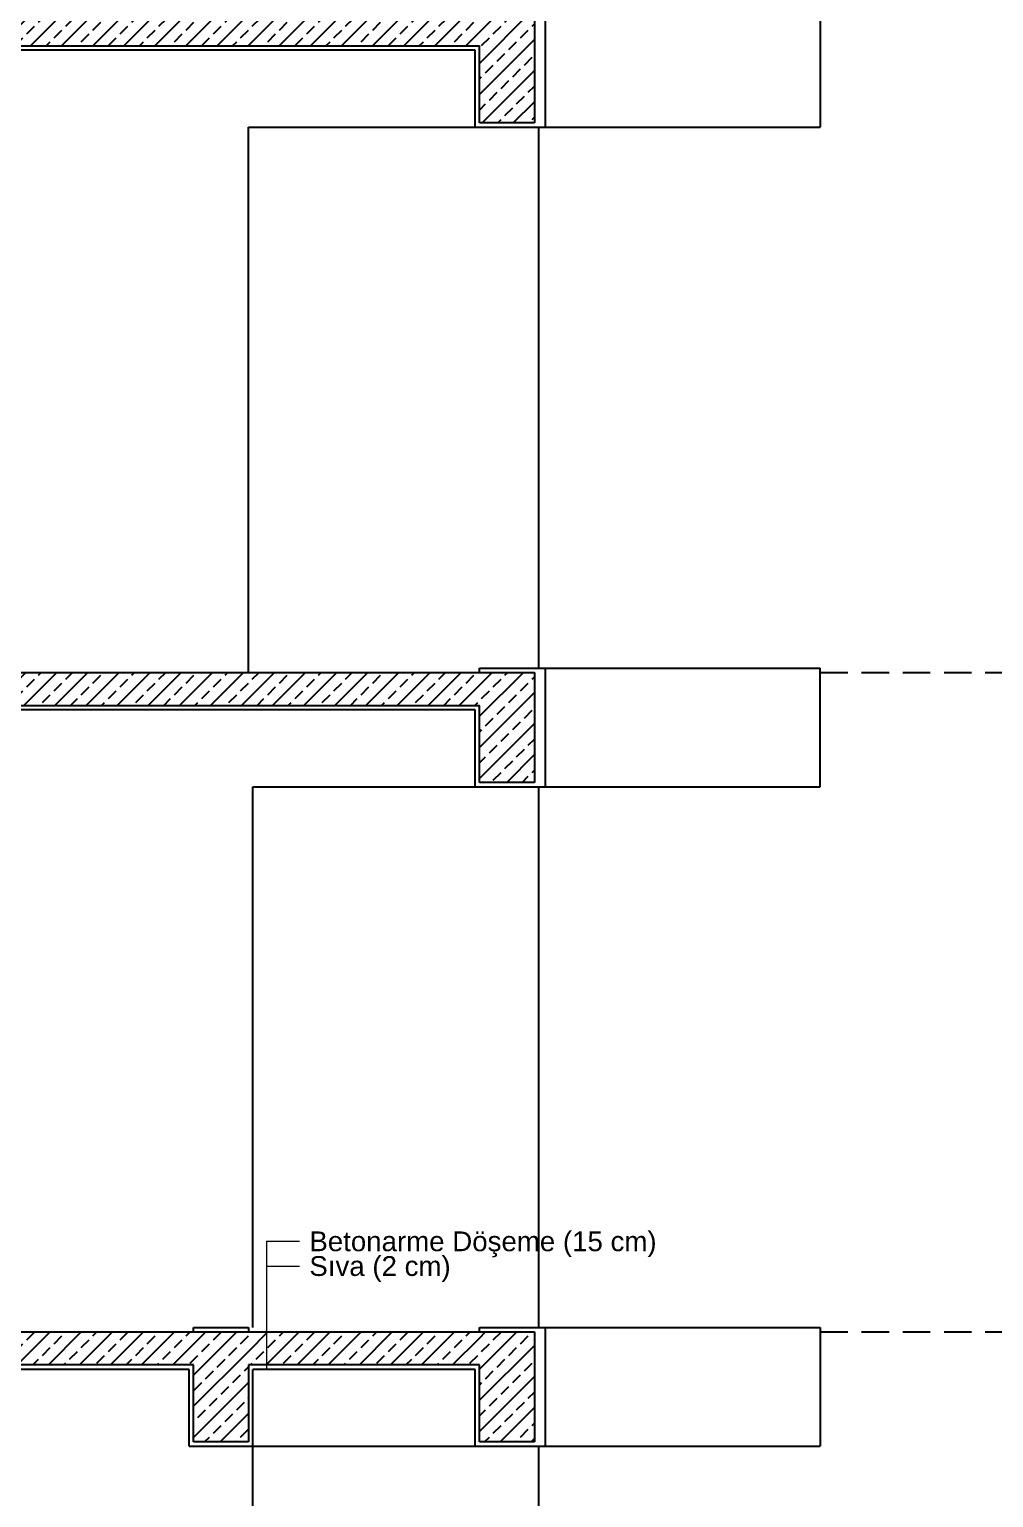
# Model space of a CAD drawing. Header units: millimetres. Extents: x 2232 to 85269, y -3593 to 5869.
# Drawn here: x 78002 to 78441, y 2332 to 3000 of the extents above; entities that cross this region are included whole.
import ezdxf

# ---------------------------------------------------------------- set-up
doc = ezdxf.new("R2010")
doc.units = ezdxf.units.MM
doc.linetypes.add('DASHED4', pattern=[18.75, 12.5, -6.25])
doc.layers.add('Standart', color=7, linetype='Continuous')
doc.styles.add('arial_1_18', font='arial.ttf', dxfattribs={"height": 0.2})
pattern_1 = [(45, (0, 0), (-7.071068, 7.071068), []), (45, (7.071, 0), (-7.071068, 7.071068), [5, -2.5])]

# ---------------------------------------------------------------- blocks, each defined once
blk = doc.blocks.new('IDE567Entity8249')
at = {"layer": 'Standart', "color": 123, "linetype": 'DASHED4', "lineweight": -3}
blk.add_lwpolyline([(2330, 750), (2660, 750)], dxfattribs=at)
blk = doc.blocks.new('IDE567Entity8250')
at = {"layer": 'Standart', "color": 123, "linetype": 'DASHED4', "lineweight": -3}
blk.add_lwpolyline([(2330, 450), (2660, 450)], dxfattribs=at)
blk = doc.blocks.new('IDE567Entity8303')
at = {"layer": 'Standart', "color": 173, "linetype": 'Continuous', "lineweight": 5}
for points in [[(2078.15, 491.25), (2078.15, 433)], [(2078.15, 491.25), (2093.15, 491.25)], [(2078.15, 480), (2093.15, 480)]]:
    blk.add_lwpolyline(points, dxfattribs=at)
at = {"layer": 'Standart', "color": 173, "linetype": 'Continuous', "lineweight": 5, "style": 'arial_1_18'}
for s, p in [('Betonarme Döşeme (15 cm)', (2097.65, 486.75)), ('Sıva (2 cm)', (2097.65, 475.5))]:
    blk.add_text(s, height=9, dxfattribs=at).set_placement(p)
blk = doc.blocks.new('IDE567Entity8325')
at = {"layer": 'Standart', "linetype": 'Continuous', "lineweight": -3}
h = blk.add_hatch(dxfattribs=at)
h.set_pattern_fill('ANSI33', color=171, scale=40, style=0)
h.set_pattern_definition(pattern_1)
h.paths.add_polyline_path([(2175, 1035), (1570, 1035), (1570, 1050), (2175, 1050)])
blk = doc.blocks.new('IDE567Entity8329')
at = {"layer": 'Standart', "linetype": 'Continuous', "lineweight": -3}
h = blk.add_hatch(dxfattribs=at)
h.set_pattern_fill('ANSI33', color=171, scale=40, style=0)
h.set_pattern_definition(pattern_1)
h.paths.add_polyline_path([(2200, 1000), (2175, 1000), (2175, 1050), (2200, 1050)])
blk = doc.blocks.new('IDE567Entity8337')
at = {"layer": 'Standart', "linetype": 'Continuous', "lineweight": -3}
h = blk.add_hatch(dxfattribs=at)
h.set_pattern_fill('ANSI33', color=171, scale=40, style=0)
h.set_pattern_definition(pattern_1)
h.paths.add_polyline_path([(2200, 700), (2175, 700), (2175, 750), (2200, 750)])
blk = doc.blocks.new('IDE567Entity8341')
at = {"layer": 'Standart', "linetype": 'Continuous', "lineweight": -3}
h = blk.add_hatch(dxfattribs=at)
h.set_pattern_fill('ANSI33', color=171, scale=40, style=0)
h.set_pattern_definition(pattern_1)
h.paths.add_polyline_path([(2175, 735), (1570, 735), (1570, 750), (2175, 750)])
blk = doc.blocks.new('IDE567Entity8350')
at = {"layer": 'Standart', "linetype": 'Continuous', "lineweight": -3}
h = blk.add_hatch(dxfattribs=at)
h.set_pattern_fill('ANSI33', color=171, scale=40, style=0)
h.set_pattern_definition(pattern_1)
h.paths.add_polyline_path([(2200, 400), (2175, 400), (2175, 450), (2200, 450)])
blk = doc.blocks.new('IDE567Entity8351')
at = {"layer": 'Standart', "linetype": 'Continuous', "lineweight": -3}
h = blk.add_hatch(dxfattribs=at)
h.set_pattern_fill('ANSI33', color=171, scale=40, style=0)
h.set_pattern_definition(pattern_1)
h.paths.add_polyline_path([(2070, 400), (2045, 400), (2045, 450), (2070, 450)])
blk = doc.blocks.new('IDE567Entity8355')
at = {"layer": 'Standart', "linetype": 'Continuous', "lineweight": -3}
h = blk.add_hatch(dxfattribs=at)
h.set_pattern_fill('ANSI33', color=171, scale=40, style=0)
h.set_pattern_definition(pattern_1)
h.paths.add_polyline_path([(2045, 435), (1570, 435), (1570, 450), (2045, 450)])
blk = doc.blocks.new('IDE567Entity8356')
at = {"layer": 'Standart', "linetype": 'Continuous', "lineweight": -3}
h = blk.add_hatch(dxfattribs=at)
h.set_pattern_fill('ANSI33', color=171, scale=40, style=0)
h.set_pattern_definition(pattern_1)
h.paths.add_polyline_path([(2175, 435), (2070, 435), (2070, 450), (2175, 450)])
blk = doc.blocks.new('IDE567Entity8553')
at = {"layer": 'Standart', "color": 159, "linetype": 'Continuous', "lineweight": -3}
blk.add_lwpolyline([(2202, 752), (2202, 998)], dxfattribs=at)
blk = doc.blocks.new('IDE567Entity8555')
at = {"layer": 'Standart', "color": 159, "linetype": 'Continuous', "lineweight": -3}
blk.add_lwpolyline([(2070, 750), (2070, 998)], dxfattribs=at)
blk = doc.blocks.new('IDE567Entity8560')
at = {"layer": 'Standart', "color": 159, "linetype": 'Continuous', "lineweight": -3}
blk.add_lwpolyline([(2205, 998), (2330, 998)], dxfattribs=at)
blk = doc.blocks.new('IDE567Entity8561')
at = {"layer": 'Standart', "color": 159, "linetype": 'Continuous', "lineweight": -3}
blk.add_lwpolyline([(2070, 998), (2173, 998)], dxfattribs=at)
blk = doc.blocks.new('IDE567Entity8563')
at = {"layer": 'Standart', "color": 159, "linetype": 'Continuous', "lineweight": -3}
blk.add_lwpolyline([(2330, 1052), (2330, 998)], dxfattribs=at)
blk = doc.blocks.new('IDE567Entity8720')
at = {"layer": 'Standart', "color": 159, "linetype": 'Continuous', "lineweight": -3}
blk.add_lwpolyline([(2072, 698), (2173, 698)], dxfattribs=at)
blk = doc.blocks.new('IDE567Entity8721')
at = {"layer": 'Standart', "color": 159, "linetype": 'Continuous', "lineweight": -3}
blk.add_lwpolyline([(2205, 752), (2330, 752)], dxfattribs=at)
blk = doc.blocks.new('IDE567Entity8722')
at = {"layer": 'Standart', "color": 159, "linetype": 'Continuous', "lineweight": -3}
blk.add_lwpolyline([(2205, 698), (2330, 698)], dxfattribs=at)
blk = doc.blocks.new('IDE567Entity8723')
at = {"layer": 'Standart', "color": 159, "linetype": 'Continuous', "lineweight": -3}
blk.add_lwpolyline([(2330, 698), (2330, 752)], dxfattribs=at)
blk = doc.blocks.new('IDE567Entity8730')
at = {"layer": 'Standart', "color": 159, "linetype": 'Continuous', "lineweight": -3}
blk.add_lwpolyline([(2072, 452), (2072, 698)], dxfattribs=at)
blk = doc.blocks.new('IDE567Entity8731')
at = {"layer": 'Standart', "color": 159, "linetype": 'Continuous', "lineweight": -3}
blk.add_lwpolyline([(2202, 452), (2202, 698)], dxfattribs=at)
blk = doc.blocks.new('IDE567Entity8874')
at = {"layer": 'Standart', "color": 159, "linetype": 'Continuous', "lineweight": -3}
blk.add_lwpolyline([(2072, 52), (2072, 398)], dxfattribs=at)
blk = doc.blocks.new('IDE567Entity8879')
at = {"layer": 'Standart', "color": 159, "linetype": 'Continuous', "lineweight": -3}
blk.add_lwpolyline([(2205, 452), (2330, 452)], dxfattribs=at)
blk = doc.blocks.new('IDE567Entity8880')
at = {"layer": 'Standart', "color": 159, "linetype": 'Continuous', "lineweight": -3}
blk.add_lwpolyline([(2205, 398), (2330, 398)], dxfattribs=at)
blk = doc.blocks.new('IDE567Entity8881')
at = {"layer": 'Standart', "color": 159, "linetype": 'Continuous', "lineweight": -3}
blk.add_lwpolyline([(2072, 398), (2173, 398)], dxfattribs=at)
blk = doc.blocks.new('IDE567Entity8883')
at = {"layer": 'Standart', "color": 159, "linetype": 'Continuous', "lineweight": -3}
blk.add_lwpolyline([(2330, 452), (2330, 398)], dxfattribs=at)
blk = doc.blocks.new('IDE567Entity9064')
at = {"layer": 'Standart', "color": 159, "linetype": 'Continuous', "lineweight": -3}
blk.add_lwpolyline([(2202, -250), (2202, 398)], dxfattribs=at)
blk = doc.blocks.new('IDE567Entity9379')
at = {"layer": 'Standart', "color": 159, "linetype": 'Continuous', "lineweight": -3}
blk.add_lwpolyline([(1710, 1035), (2175, 1035)], dxfattribs=at)
blk = doc.blocks.new('IDE567Entity9387')
at = {"layer": 'Standart', "color": 159, "linetype": 'Continuous', "lineweight": -3}
blk.add_lwpolyline([(2175, 1000), (2175, 1035)], dxfattribs=at)
blk = doc.blocks.new('IDE567Entity9388')
at = {"layer": 'Standart', "color": 159, "linetype": 'Continuous', "lineweight": -3}
blk.add_lwpolyline([(2200, 1000), (2175, 1000)], dxfattribs=at)
blk = doc.blocks.new('IDE567Entity9389')
at = {"layer": 'Standart', "color": 159, "linetype": 'Continuous', "lineweight": -3}
blk.add_lwpolyline([(2200, 1050), (2200, 1000)], dxfattribs=at)
blk = doc.blocks.new('IDE567Entity9430')
at = {"layer": 'Standart', "color": 159, "linetype": 'Continuous', "lineweight": -3}
blk.add_lwpolyline([(2175, 700), (2175, 735)], dxfattribs=at)
blk = doc.blocks.new('IDE567Entity9431')
at = {"layer": 'Standart', "color": 159, "linetype": 'Continuous', "lineweight": -3}
blk.add_lwpolyline([(2200, 700), (2175, 700)], dxfattribs=at)
blk = doc.blocks.new('IDE567Entity9432')
at = {"layer": 'Standart', "color": 159, "linetype": 'Continuous', "lineweight": -3}
blk.add_lwpolyline([(2200, 750), (2200, 700)], dxfattribs=at)
blk = doc.blocks.new('IDE567Entity9433')
at = {"layer": 'Standart', "color": 159, "linetype": 'Continuous', "lineweight": -3}
blk.add_lwpolyline([(2175, 750), (2200, 750)], dxfattribs=at)
blk = doc.blocks.new('IDE567Entity9444')
at = {"layer": 'Standart', "color": 159, "linetype": 'Continuous', "lineweight": -3}
blk.add_lwpolyline([(1710, 735), (2175, 735)], dxfattribs=at)
blk = doc.blocks.new('IDE567Entity9487')
at = {"layer": 'Standart', "color": 159, "linetype": 'Continuous', "lineweight": -3}
blk.add_lwpolyline([(2175, 400), (2175, 435)], dxfattribs=at)
blk = doc.blocks.new('IDE567Entity9488')
at = {"layer": 'Standart', "color": 159, "linetype": 'Continuous', "lineweight": -3}
blk.add_lwpolyline([(2200, 400), (2175, 400)], dxfattribs=at)
blk = doc.blocks.new('IDE567Entity9489')
at = {"layer": 'Standart', "color": 159, "linetype": 'Continuous', "lineweight": -3}
blk.add_lwpolyline([(2200, 450), (2200, 400)], dxfattribs=at)
blk = doc.blocks.new('IDE567Entity9490')
at = {"layer": 'Standart', "color": 159, "linetype": 'Continuous', "lineweight": -3}
blk.add_lwpolyline([(2175, 450), (2200, 450)], dxfattribs=at)
blk = doc.blocks.new('IDE567Entity9491')
at = {"layer": 'Standart', "color": 159, "linetype": 'Continuous', "lineweight": -3}
blk.add_lwpolyline([(2045, 400), (2045, 435)], dxfattribs=at)
blk = doc.blocks.new('IDE567Entity9492')
at = {"layer": 'Standart', "color": 159, "linetype": 'Continuous', "lineweight": -3}
blk.add_lwpolyline([(2070, 400), (2045, 400)], dxfattribs=at)
blk = doc.blocks.new('IDE567Entity9493')
at = {"layer": 'Standart', "color": 159, "linetype": 'Continuous', "lineweight": -3}
blk.add_lwpolyline([(2045, 450), (2070, 450)], dxfattribs=at)
blk = doc.blocks.new('IDE567Entity9494')
at = {"layer": 'Standart', "color": 159, "linetype": 'Continuous', "lineweight": -3}
blk.add_lwpolyline([(2070, 450), (2175, 450)], dxfattribs=at)
blk = doc.blocks.new('IDE567Entity9503')
at = {"layer": 'Standart', "color": 159, "linetype": 'Continuous', "lineweight": -3}
blk.add_lwpolyline([(2045, 435), (1570, 435)], dxfattribs=at)
blk = doc.blocks.new('IDE567Entity9504')
at = {"layer": 'Standart', "color": 159, "linetype": 'Continuous', "lineweight": -3}
blk.add_lwpolyline([(2175, 435), (2070, 435)], dxfattribs=at)
blk = doc.blocks.new('IDE567Entity9653')
at = {"layer": 'Standart', "color": 159, "linetype": 'Continuous', "lineweight": -3}
blk.add_lwpolyline([(2070, 435), (2070, 400)], dxfattribs=at)
blk = doc.blocks.new('IDE567Entity9878')
at = {"layer": 'Standart', "color": 11, "linetype": 'Continuous', "lineweight": -3}
blk.add_lwpolyline([(2173, 998), (2205, 998)], dxfattribs=at)
blk = doc.blocks.new('IDE567Entity9879')
at = {"layer": 'Standart', "color": 11, "linetype": 'Continuous', "lineweight": -3}
blk.add_lwpolyline([(2173, 998), (2173, 1033)], dxfattribs=at)
blk = doc.blocks.new('IDE567Entity9880')
at = {"layer": 'Standart', "color": 11, "linetype": 'Continuous', "lineweight": -3}
blk.add_lwpolyline([(2173, 1033), (1712, 1033)], dxfattribs=at)
blk = doc.blocks.new('IDE567Entity9929')
at = {"layer": 'Standart', "color": 11, "linetype": 'Continuous', "lineweight": -3}
blk.add_lwpolyline([(2173, 698), (2205, 698)], dxfattribs=at)
blk = doc.blocks.new('IDE567Entity9930')
at = {"layer": 'Standart', "color": 11, "linetype": 'Continuous', "lineweight": -3}
blk.add_lwpolyline([(2173, 698), (2173, 733)], dxfattribs=at)
blk = doc.blocks.new('IDE567Entity9931')
at = {"layer": 'Standart', "color": 11, "linetype": 'Continuous', "lineweight": -3}
blk.add_lwpolyline([(2173, 733), (1712, 733)], dxfattribs=at)
blk = doc.blocks.new('IDE567Entity9937')
at = {"layer": 'Standart', "color": 11, "linetype": 'Continuous', "lineweight": -3}
blk.add_lwpolyline([(2175, 750), (2175, 752)], dxfattribs=at)
blk = doc.blocks.new('IDE567Entity9938')
at = {"layer": 'Standart', "color": 11, "linetype": 'Continuous', "lineweight": -3}
blk.add_lwpolyline([(2175, 752), (2205, 752)], dxfattribs=at)
blk = doc.blocks.new('IDE567Entity9954')
at = {"layer": 'Standart', "color": 11, "linetype": 'Continuous', "lineweight": -3}
blk.add_lwpolyline([(2045, 450), (2045, 452)], dxfattribs=at)
blk = doc.blocks.new('IDE567Entity9955')
at = {"layer": 'Standart', "color": 11, "linetype": 'Continuous', "lineweight": -3}
blk.add_lwpolyline([(2045, 452), (2070, 452)], dxfattribs=at)
blk = doc.blocks.new('IDE567Entity9956')
at = {"layer": 'Standart', "color": 11, "linetype": 'Continuous', "lineweight": -3}
blk.add_lwpolyline([(2070, 452), (2070, 450)], dxfattribs=at)
blk = doc.blocks.new('IDE567Entity9966')
at = {"layer": 'Standart', "color": 11, "linetype": 'Continuous', "lineweight": -3}
blk.add_lwpolyline([(2173, 398), (2205, 398)], dxfattribs=at)
blk = doc.blocks.new('IDE567Entity9967')
at = {"layer": 'Standart', "color": 11, "linetype": 'Continuous', "lineweight": -3}
blk.add_lwpolyline([(2173, 398), (2173, 433)], dxfattribs=at)
blk = doc.blocks.new('IDE567Entity9968')
at = {"layer": 'Standart', "color": 11, "linetype": 'Continuous', "lineweight": -3}
blk.add_lwpolyline([(2173, 433), (2072, 433)], dxfattribs=at)
blk = doc.blocks.new('IDE567Entity9969')
at = {"layer": 'Standart', "color": 11, "linetype": 'Continuous', "lineweight": -3}
blk.add_lwpolyline([(2072, 398), (2072, 433)], dxfattribs=at)
blk = doc.blocks.new('IDE567Entity9970')
at = {"layer": 'Standart', "color": 11, "linetype": 'Continuous', "lineweight": -3}
blk.add_lwpolyline([(2043, 398), (2072, 398)], dxfattribs=at)
blk = doc.blocks.new('IDE567Entity9971')
at = {"layer": 'Standart', "color": 11, "linetype": 'Continuous', "lineweight": -3}
blk.add_lwpolyline([(2043, 398), (2043, 433)], dxfattribs=at)
blk = doc.blocks.new('IDE567Entity9972')
at = {"layer": 'Standart', "color": 11, "linetype": 'Continuous', "lineweight": -3}
blk.add_lwpolyline([(2043, 433), (1572, 433)], dxfattribs=at)
blk = doc.blocks.new('IDE567Entity9974')
at = {"layer": 'Standart', "color": 11, "linetype": 'Continuous', "lineweight": -3}
blk.add_lwpolyline([(2175, 450), (2175, 452)], dxfattribs=at)
blk = doc.blocks.new('IDE567Entity9975')
at = {"layer": 'Standart', "color": 11, "linetype": 'Continuous', "lineweight": -3}
blk.add_lwpolyline([(2175, 452), (2205, 452)], dxfattribs=at)
blk = doc.blocks.new('IDE567Entity10752')
at = {"layer": 'Standart', "color": 159, "linetype": 'Continuous', "lineweight": -3}
blk.add_lwpolyline([(1920, 750), (2070, 750)], dxfattribs=at)
blk = doc.blocks.new('IDE567Entity10753')
at = {"layer": 'Standart', "color": 159, "linetype": 'Continuous', "lineweight": -3}
blk.add_lwpolyline([(2070, 750), (2175, 750)], dxfattribs=at)
blk = doc.blocks.new('IDE567Entity10787')
at = {"layer": 'Standart', "color": 159, "linetype": 'Continuous', "lineweight": -3}
blk.add_lwpolyline([(1920, 450), (2045, 450)], dxfattribs=at)
blk = doc.blocks.new('IDE567Entity10927')
at = {"layer": 'Standart', "color": 11, "linetype": 'Continuous', "lineweight": -3}
blk.add_lwpolyline([(2205, 998), (2205, 1052)], dxfattribs=at)
blk = doc.blocks.new('IDE567Entity10940')
at = {"layer": 'Standart', "color": 11, "linetype": 'Continuous', "lineweight": -3}
blk.add_lwpolyline([(2205, 698), (2205, 752)], dxfattribs=at)
blk = doc.blocks.new('IDE567Entity10945')
at = {"layer": 'Standart', "color": 11, "linetype": 'Continuous', "lineweight": -3}
blk.add_lwpolyline([(2205, 398), (2205, 452)], dxfattribs=at)

msp = doc.modelspace()

# ---------------------------------------------------------------- block references
at = {"layer": 'Standart'}
for name in ['IDE567Entity8325', 'IDE567Entity8329', 'IDE567Entity9389', 'IDE567Entity10927', 'IDE567Entity8563', 'IDE567Entity9379', 'IDE567Entity9387', 'IDE567Entity9880', 'IDE567Entity9879', 'IDE567Entity8555', 'IDE567Entity8561', 'IDE567Entity9878', 'IDE567Entity9388', 'IDE567Entity8553', 'IDE567Entity8560', 'IDE567Entity8341', 'IDE567Entity10752', 'IDE567Entity10753', 'IDE567Entity9937', 'IDE567Entity9938', 'IDE567Entity8337', 'IDE567Entity9433', 'IDE567Entity9432', 'IDE567Entity8721', 'IDE567Entity10940', 'IDE567Entity8723', 'IDE567Entity8249', 'IDE567Entity9444', 'IDE567Entity9430', 'IDE567Entity9931', 'IDE567Entity9930', 'IDE567Entity8720', 'IDE567Entity8730', 'IDE567Entity9929', 'IDE567Entity9431', 'IDE567Entity8731', 'IDE567Entity8722', 'IDE567Entity8303', 'IDE567Entity8355', 'IDE567Entity10787', 'IDE567Entity9954', 'IDE567Entity9955', 'IDE567Entity8351', 'IDE567Entity9493', 'IDE567Entity9956', 'IDE567Entity8356', 'IDE567Entity9494', 'IDE567Entity9974', 'IDE567Entity9975', 'IDE567Entity8350', 'IDE567Entity9490', 'IDE567Entity9489', 'IDE567Entity8879', 'IDE567Entity10945', 'IDE567Entity8883', 'IDE567Entity8250', 'IDE567Entity9503', 'IDE567Entity9491', 'IDE567Entity9504', 'IDE567Entity9653', 'IDE567Entity9487', 'IDE567Entity9972', 'IDE567Entity9971', 'IDE567Entity9968', 'IDE567Entity9969', 'IDE567Entity9967', 'IDE567Entity9492', 'IDE567Entity9488', 'IDE567Entity9970', 'IDE567Entity8874', 'IDE567Entity8881', 'IDE567Entity9966', 'IDE567Entity9064', 'IDE567Entity8880']:
    msp.add_blockref(name, (76031.79, 1957.74), dxfattribs=at)

doc.saveas('drawing.dxf')
